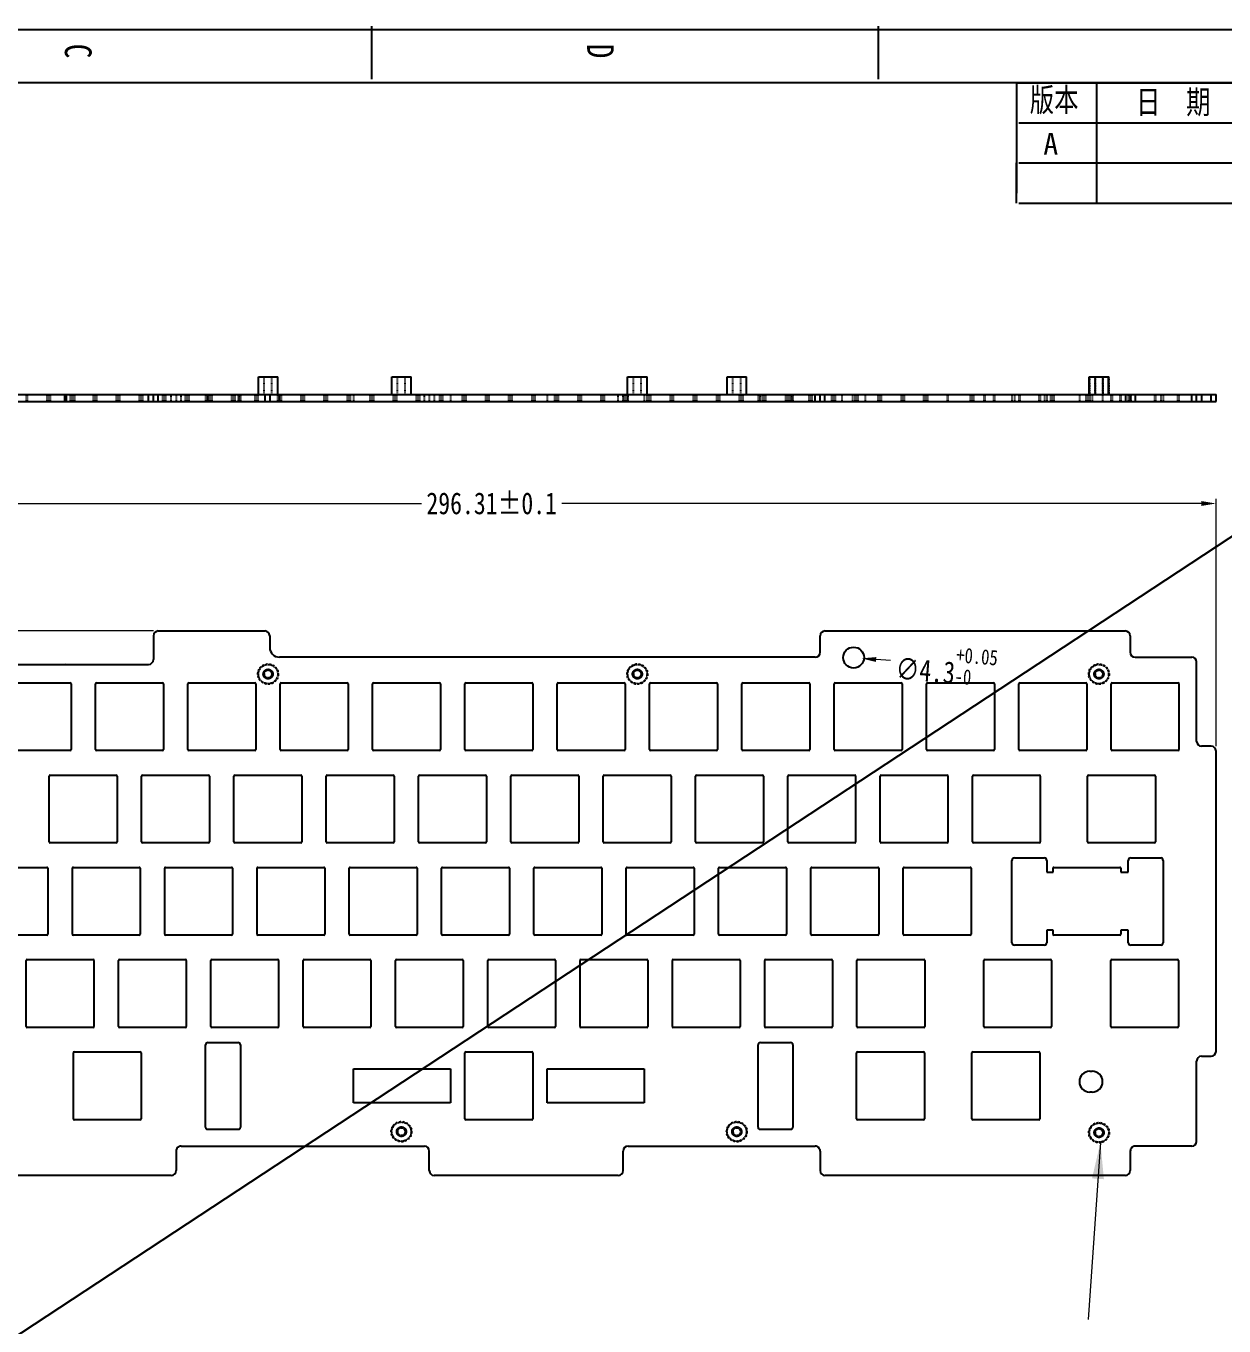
# Model space of a CAD drawing. Header units: inches. Extents: x 197 to 1691, y -77 to 347.
# Drawn here: x 431.9 to 679.1, y 78.4 to 346.8 of the extents above; entities that cross this region are included whole.
import ezdxf

# ---------------------------------------------------------------- set-up
doc = ezdxf.new("R2010")
doc.units = ezdxf.units.IN
doc.header["$LTSCALE"] = 1.21
doc.header["$MEASUREMENT"] = 0
doc.header["$PDMODE"] = 3
doc.header["$PDSIZE"] = 0.3125
doc.linetypes.add('HIDDEN', pattern=[0.2, 0.1, -0.1])
doc.layers.get('0').update_dxf_attribs({"linetype": 'CONTINUOUS'})
doc.layers.get('Defpoints').update_dxf_attribs({"linetype": 'CONTINUOUS'})
doc.layers.add('DEFAULT_2', color=8, linetype='HIDDEN')
doc.styles.get("Standard").update_dxf_attribs({"font": 'txt', "width": 0.8})
doc.dimstyles.new('YanXiu', dxfattribs={"dimscale": 1.5, "dimtxt": 3, "dimasz": 2, "dimexe": 0.66, "dimexo": 0.66, "dimgap": 0.66, "dimtad": 0, "dimdsep": 46, "dimtxsty": 'Standard', "dimcen": 0, "dimclrd": 3, "dimclre": 6, "dimclrt": 3, "dimazin": 2, "dimtm": 1e-09, "dimtfac": 1, "dimtofl": 0, "dimtmove": 0, "dimatfit": 3, "dimfxl": 0, "dimlwd": 5, "dimlwe": 5, "dimarcsym": 0})

# ---------------------------------------------------------------- blocks, each defined once
blk = doc.blocks.new('*D26')
at = {"color": 6, "lineweight": 5}
for p, q in [((381.12, 198.11), (381.12, 249.23)), ((677.43, 198.11), (677.43, 249.23))]:
    blk.add_line(p, q, dxfattribs=at)
at = {"color": 3, "lineweight": 5}
for p, q in [((384.12, 248.24), (513.47, 248.24)), ((674.43, 248.24), (542.45, 248.24))]:
    blk.add_line(p, q, dxfattribs=at)
at = {"color": 3}
for points in [[(384.12, 248.74), (384.12, 247.74), (381.12, 248.24)], [(674.43, 248.74), (674.43, 247.74), (677.43, 248.24)]]:
    blk.add_solid(points, dxfattribs=at)
at = {"layer": 'Defpoints', "color": 0}
for p in [(677.43, 248.24), (381.12, 197.12), (677.43, 197.12)]:
    blk.add_point(p, dxfattribs=at)
at = {"color": 3, "insert": (527.96, 248.24), "char_height": 4.5, "attachment_point": 5}
blk.add_mtext('296.31%%P0.1', dxfattribs=at)
blk = doc.blocks.new('*D27')
at = {"color": 6, "lineweight": 5}
for p, q in [((458.17, 221.92), (362.84, 221.92)), ((398.87, 109.52), (362.84, 109.52))]:
    blk.add_line(p, q, dxfattribs=at)
at = {"color": 3, "lineweight": 5}
for p, q in [((363.83, 218.92), (363.83, 177.81)), ((363.83, 112.52), (363.83, 153.63))]:
    blk.add_line(p, q, dxfattribs=at)
at = {"color": 3}
for points in [[(363.33, 218.92), (364.33, 218.92), (363.83, 221.92)], [(363.33, 112.52), (364.33, 112.52), (363.83, 109.52)]]:
    blk.add_solid(points, dxfattribs=at)
at = {"layer": 'Defpoints', "color": 0}
for p in [(459.16, 221.92), (363.83, 109.52), (399.86, 109.52)]:
    blk.add_point(p, dxfattribs=at)
at = {"color": 3, "insert": (363.83, 165.72), "char_height": 4.5, "attachment_point": 5, "rotation": 90}
blk.add_mtext('112.4%%P0.1', dxfattribs=at)
blk = doc.blocks.new('*D43')
at = {"color": 3, "lineweight": 5}
blk.add_line((610.27, 215.8), (607.28, 216.03), dxfattribs=at)
at = {"color": 3}
blk.add_solid([(607.32, 216.53), (607.24, 215.53), (604.29, 216.26)], dxfattribs=at)
at = {"layer": 'Defpoints', "color": 0}
for p in [(600, 216.59), (604.29, 216.26)]:
    blk.add_point(p, dxfattribs=at)
at = {"color": 3, "insert": (621.85, 214.92), "char_height": 4.5, "attachment_point": 5, "rotation": 355.645}
blk.add_mtext('∅4.3{\\H0.7x;\\S+0.05^ -0;}', dxfattribs=at)

msp = doc.modelspace()

# ---------------------------------------------------------------- linework, layer by layer
at = {"color": 7, "linetype": 'Continuous'}
for p, q in [((503.175, 346.815), (503.175, 335.809)), ((607.715, 346.815), (607.715, 335.809)), ((197.008, 346.125), (839.755, 346.125)), ((208.014, 335.119), (839.755, 335.119)), ((636.234, 335.092), (839.257, 335.092)), ((636.234, 335.092), (636.234, 312.324)), ((652.793, 335.092), (652.793, 310.244)), ((636.732, 326.855), (839.755, 326.855)), ((479.82, 270.773), (479.82, 274.373)), ((479.82, 274.373), (483.82, 274.373)), ((483.82, 270.773), (483.82, 274.373)), ((507.34, 270.773), (507.34, 274.373)), ((507.34, 274.373), (511.34, 274.373)), ((511.34, 270.773), (511.34, 274.373)), ((556.02, 274.373), (560.02, 274.373)), ((556.02, 270.773), (556.02, 274.373)), ((560.02, 270.773), (560.02, 274.373)), ((576.54, 274.373), (580.54, 274.373)), ((576.54, 270.773), (576.54, 274.373)), ((580.54, 270.773), (580.54, 274.373)), ((651.27, 274.373), (655.27, 274.373)), ((651.27, 270.773), (651.27, 274.373)), ((655.27, 270.773), (655.27, 274.373)), ((381.124, 270.773), (677.43, 270.773)), ((381.124, 269.273), (677.43, 269.273)), ((439.855, 269.273), (439.855, 270.773)), ((440.155, 270.773), (440.155, 269.273)), ((457.155, 269.273), (457.155, 270.773)), ((458.155, 269.273), (458.155, 270.773)), ((459.155, 269.273), (459.155, 270.773)), ((481.155, 270.773), (481.155, 269.273)), ((482.155, 270.773), (482.155, 269.273)), ((484.155, 269.273), (484.155, 270.773)), ((594.73, 269.273), (594.73, 270.773)), ((595.73, 269.273), (595.73, 270.773)), ((596.73, 269.273), (596.73, 270.773)), ((658.73, 270.773), (658.73, 269.273)), ((659.73, 270.773), (659.73, 269.273)), ((660.73, 270.773), (660.73, 269.273)), ((672.43, 269.273), (672.43, 270.773)), ((673.43, 269.273), (673.43, 270.773)), ((674.43, 270.773), (674.43, 269.273)), ((676.43, 269.273), (676.43, 270.773)), ((677.43, 269.273), (677.43, 270.773)), ((458.155, 220.92), (458.155, 216.02)), ((459.155, 221.92), (481.155, 221.92)), ((482.155, 220.92), (482.155, 218.52)), ((595.73, 217.52), (595.73, 220.92)), ((596.73, 221.92), (658.73, 221.92)), ((659.73, 220.92), (659.73, 217.52)), ((386.824, 215.02), (439.855, 215.02)), ((440.154, 215.031), (457.155, 215.02)), ((594.73, 216.52), (484.155, 216.52)), ((660.73, 216.52), (672.43, 216.52)), ((673.43, 199.12), (673.43, 215.52)), ((427.39, 211.22), (440.99, 211.22)), ((441.19, 211.02), (441.19, 197.42)), ((446.24, 197.42), (446.24, 211.02)), ((446.44, 211.22), (460.04, 211.22)), ((460.24, 211.02), (460.24, 197.42)), ((465.29, 197.42), (465.29, 211.02)), ((465.49, 211.22), (479.09, 211.22)), ((479.29, 211.02), (479.29, 197.42)), ((484.34, 197.42), (484.34, 211.02)), ((484.54, 211.22), (498.14, 211.22)), ((498.34, 211.02), (498.34, 197.42)), ((503.39, 197.42), (503.39, 211.02)), ((503.59, 211.22), (517.19, 211.22)), ((517.39, 211.02), (517.39, 197.42)), ((522.44, 197.42), (522.44, 211.02)), ((522.64, 211.22), (536.24, 211.22)), ((536.44, 211.02), (536.44, 197.42)), ((541.49, 197.42), (541.49, 211.02)), ((541.69, 211.22), (555.29, 211.22)), ((555.49, 211.02), (555.49, 197.42)), ((560.54, 197.42), (560.54, 211.02)), ((560.74, 211.22), (574.34, 211.22)), ((574.54, 211.02), (574.54, 197.42)), ((579.59, 197.42), (579.59, 211.02)), ((579.79, 211.22), (593.39, 211.22)), ((593.59, 211.02), (593.59, 197.42)), ((598.64, 197.42), (598.64, 211.02)), ((598.84, 211.22), (612.44, 211.22)), ((612.64, 211.02), (612.64, 197.42)), ((617.69, 197.42), (617.69, 211.02)), ((617.89, 211.22), (631.49, 211.22)), ((631.69, 211.02), (631.69, 197.42)), ((636.74, 197.42), (636.74, 211.02)), ((636.94, 211.22), (650.54, 211.22)), ((650.74, 211.02), (650.74, 197.42)), ((655.79, 197.42), (655.79, 211.02)), ((655.99, 211.22), (669.59, 211.22)), ((669.79, 211.02), (669.79, 197.42)), ((440.99, 197.22), (427.39, 197.22)), ((460.04, 197.22), (446.44, 197.22)), ((479.09, 197.22), (465.49, 197.22)), ((498.14, 197.22), (484.54, 197.22)), ((517.19, 197.22), (503.59, 197.22)), ((536.24, 197.22), (522.64, 197.22)), ((555.29, 197.22), (541.69, 197.22)), ((574.34, 197.22), (560.74, 197.22)), ((593.39, 197.22), (579.79, 197.22)), ((612.44, 197.22), (598.84, 197.22)), ((631.49, 197.22), (617.89, 197.22)), ((650.54, 197.22), (636.94, 197.22)), ((669.59, 197.22), (655.99, 197.22)), ((676.43, 198.12), (674.43, 198.12)), ((677.43, 135.12), (677.43, 197.12)), ((436.67, 178.37), (436.67, 191.97)), ((436.87, 192.17), (450.47, 192.17)), ((450.67, 191.97), (450.67, 178.37)), ((455.72, 178.37), (455.72, 191.97)), ((455.92, 192.17), (469.52, 192.17)), ((469.72, 191.97), (469.72, 178.37)), ((474.77, 178.37), (474.77, 191.97)), ((474.97, 192.17), (488.57, 192.17)), ((488.77, 191.97), (488.77, 178.37)), ((493.82, 178.37), (493.82, 191.97)), ((494.02, 192.17), (507.62, 192.17)), ((507.82, 191.97), (507.82, 178.37)), ((512.87, 178.37), (512.87, 191.97)), ((513.07, 192.17), (526.67, 192.17)), ((526.87, 191.97), (526.87, 178.37)), ((531.92, 178.37), (531.92, 191.97)), ((532.12, 192.17), (545.72, 192.17)), ((545.92, 191.97), (545.92, 178.37)), ((550.97, 178.37), (550.97, 191.97)), ((551.17, 192.17), (564.77, 192.17)), ((564.97, 191.97), (564.97, 178.37)), ((570.02, 178.37), (570.02, 191.97)), ((570.22, 192.17), (583.82, 192.17)), ((584.02, 191.97), (584.02, 178.37)), ((589.07, 178.37), (589.07, 191.97)), ((589.27, 192.17), (602.87, 192.17)), ((603.07, 191.97), (603.07, 178.37)), ((608.12, 178.37), (608.12, 191.97)), ((608.32, 192.17), (621.92, 192.17)), ((622.12, 191.97), (622.12, 178.37)), ((627.17, 178.37), (627.17, 191.97)), ((627.37, 192.17), (640.97, 192.17)), ((641.17, 191.97), (641.17, 178.37)), ((650.94, 178.37), (650.94, 191.97)), ((651.14, 192.17), (664.74, 192.17)), ((664.94, 191.97), (664.94, 178.37)), ((450.47, 178.17), (436.87, 178.17)), ((469.52, 178.17), (455.92, 178.17)), ((488.57, 178.17), (474.97, 178.17)), ((507.62, 178.17), (494.02, 178.17)), ((526.67, 178.17), (513.07, 178.17)), ((545.72, 178.17), (532.12, 178.17)), ((564.77, 178.17), (551.17, 178.17)), ((583.82, 178.17), (570.22, 178.17)), ((602.87, 178.17), (589.27, 178.17)), ((621.92, 178.17), (608.32, 178.17)), ((640.97, 178.17), (627.37, 178.17)), ((664.74, 178.17), (651.14, 178.17)), ((635.323, 157.562), (635.323, 174.562)), ((635.823, 175.062), (642.023, 175.062)), ((642.523, 174.562), (642.523, 172.12)), ((659.323, 172.12), (659.323, 174.562)), ((659.823, 175.062), (666.023, 175.062)), ((666.523, 174.562), (666.523, 157.562)), ((422.585, 173.12), (436.185, 173.12)), ((436.385, 172.92), (436.385, 159.32)), ((441.435, 159.32), (441.435, 172.92)), ((441.635, 173.12), (455.235, 173.12)), ((455.435, 172.92), (455.435, 159.32)), ((460.485, 159.32), (460.485, 172.92)), ((460.685, 173.12), (474.285, 173.12)), ((474.485, 172.92), (474.485, 159.32)), ((479.535, 159.32), (479.535, 172.92)), ((479.735, 173.12), (493.335, 173.12)), ((493.535, 172.92), (493.535, 159.32)), ((498.585, 159.32), (498.585, 172.92)), ((498.785, 173.12), (512.385, 173.12)), ((512.585, 172.92), (512.585, 159.32)), ((517.635, 159.32), (517.635, 172.92)), ((517.835, 173.12), (531.435, 173.12)), ((531.635, 172.92), (531.635, 159.32)), ((536.685, 159.32), (536.685, 172.92)), ((536.885, 173.12), (550.485, 173.12)), ((550.685, 172.92), (550.685, 159.32)), ((555.735, 159.32), (555.735, 172.92)), ((555.935, 173.12), (569.535, 173.12)), ((569.735, 172.92), (569.735, 159.32)), ((574.785, 159.32), (574.785, 172.92)), ((574.985, 173.12), (588.585, 173.12)), ((588.785, 172.92), (588.785, 159.32)), ((593.835, 159.32), (593.835, 172.92)), ((594.035, 173.12), (607.635, 173.12)), ((607.835, 172.92), (607.835, 159.32)), ((612.885, 159.32), (612.885, 172.92)), ((613.085, 173.12), (626.685, 173.12)), ((626.885, 172.92), (626.885, 159.32)), ((642.523, 172.12), (643.795, 172.12)), ((643.795, 172.12), (643.795, 172.92)), ((643.995, 173.12), (657.595, 173.12)), ((657.795, 172.92), (657.795, 172.12)), ((657.795, 172.12), (659.323, 172.12)), ((436.185, 159.12), (422.585, 159.12)), ((455.235, 159.12), (441.635, 159.12)), ((474.285, 159.12), (460.685, 159.12)), ((493.335, 159.12), (479.735, 159.12)), ((512.385, 159.12), (498.785, 159.12)), ((531.435, 159.12), (517.835, 159.12)), ((550.485, 159.12), (536.885, 159.12)), ((569.535, 159.12), (555.935, 159.12)), ((588.585, 159.12), (574.985, 159.12)), ((607.635, 159.12), (594.035, 159.12)), ((626.685, 159.12), (613.085, 159.12)), ((643.795, 160.12), (642.523, 160.12)), ((642.523, 160.12), (642.523, 157.562)), ((643.795, 159.32), (643.795, 160.12)), ((657.595, 159.12), (643.995, 159.12)), ((659.323, 160.12), (657.795, 160.12)), ((657.795, 160.12), (657.795, 159.32)), ((659.323, 157.562), (659.323, 160.12)), ((642.023, 157.062), (635.823, 157.062)), ((666.023, 157.062), (659.823, 157.062)), ((431.895, 140.27), (431.895, 153.87)), ((432.095, 154.07), (445.695, 154.07)), ((445.895, 153.87), (445.895, 140.27)), ((450.945, 140.27), (450.945, 153.87)), ((451.145, 154.07), (464.745, 154.07)), ((464.945, 153.87), (464.945, 140.27)), ((469.995, 140.27), (469.995, 153.87)), ((470.195, 154.07), (483.795, 154.07)), ((483.995, 153.87), (483.995, 140.27)), ((489.045, 140.27), (489.045, 153.87)), ((489.245, 154.07), (502.845, 154.07)), ((503.045, 153.87), (503.045, 140.27)), ((508.095, 140.27), (508.095, 153.87)), ((508.295, 154.07), (521.895, 154.07)), ((522.095, 153.87), (522.095, 140.27)), ((527.145, 140.27), (527.145, 153.87)), ((527.345, 154.07), (540.945, 154.07)), ((541.145, 153.87), (541.145, 140.27)), ((546.195, 140.27), (546.195, 153.87)), ((546.395, 154.07), (559.995, 154.07)), ((560.195, 153.87), (560.195, 140.27)), ((565.245, 140.27), (565.245, 153.87)), ((565.445, 154.07), (579.045, 154.07)), ((579.245, 153.87), (579.245, 140.27)), ((584.295, 140.27), (584.295, 153.87)), ((584.495, 154.07), (598.095, 154.07)), ((598.295, 153.87), (598.295, 140.27)), ((603.345, 140.27), (603.345, 153.87)), ((603.545, 154.07), (617.145, 154.07)), ((617.345, 153.87), (617.345, 140.27)), ((629.495, 140.27), (629.495, 153.87)), ((629.695, 154.07), (643.295, 154.07)), ((643.495, 153.87), (643.495, 140.27)), ((655.705, 140.27), (655.705, 153.87)), ((655.905, 154.07), (669.505, 154.07)), ((669.705, 153.87), (669.705, 140.27)), ((445.695, 140.07), (432.095, 140.07)), ((464.745, 140.07), (451.145, 140.07)), ((483.795, 140.07), (470.195, 140.07)), ((502.845, 140.07), (489.245, 140.07)), ((521.895, 140.07), (508.295, 140.07)), ((540.945, 140.07), (527.345, 140.07)), ((559.995, 140.07), (546.395, 140.07)), ((579.045, 140.07), (565.445, 140.07)), ((598.095, 140.07), (584.495, 140.07)), ((617.145, 140.07), (603.545, 140.07)), ((643.295, 140.07), (629.695, 140.07)), ((669.505, 140.07), (655.905, 140.07)), ((469.418, 136.962), (475.618, 136.962)), ((583.418, 136.962), (589.618, 136.962)), ((441.642, 121.22), (441.642, 134.82)), ((441.842, 135.02), (455.442, 135.02)), ((455.642, 134.82), (455.642, 121.22)), ((468.918, 119.462), (468.918, 136.462)), ((476.118, 136.462), (476.118, 119.462)), ((522.44, 121.22), (522.44, 134.82)), ((522.64, 135.02), (536.24, 135.02)), ((536.44, 134.82), (536.44, 121.22)), ((582.918, 119.462), (582.918, 136.462)), ((590.118, 136.462), (590.118, 119.462)), ((603.242, 121.22), (603.242, 134.82)), ((603.442, 135.02), (617.042, 135.02)), ((617.242, 134.82), (617.242, 121.22)), ((627.042, 121.22), (627.042, 134.82)), ((627.242, 135.02), (640.842, 135.02)), ((641.042, 134.82), (641.042, 121.22)), ((499.44, 131.52), (519.44, 131.52)), ((499.44, 124.52), (499.44, 131.52)), ((519.44, 131.52), (519.44, 124.52)), ((539.44, 131.52), (559.44, 131.52)), ((539.44, 124.52), (539.44, 131.52)), ((559.44, 131.52), (559.44, 124.52)), ((673.43, 116.551), (673.43, 133.12)), ((674.43, 134.12), (676.43, 134.12)), ((651.377, 131.023), (651.877, 131.023)), ((651.877, 126.723), (651.377, 126.723)), ((519.44, 124.52), (499.44, 124.52)), ((559.44, 124.52), (539.44, 124.52)), ((455.442, 121.02), (441.842, 121.02)), ((536.24, 121.02), (522.64, 121.02)), ((617.042, 121.02), (603.442, 121.02)), ((640.842, 121.02), (627.242, 121.02)), ((469.142, 119.044), (475.893, 119.044)), ((583.142, 119.044), (589.893, 119.044)), ((463.856, 115.551), (514.093, 115.551)), ((556.093, 115.551), (594.73, 115.551)), ((672.43, 115.551), (660.731, 115.551)), ((462.855, 114.55), (462.855, 110.52)), ((515.093, 110.52), (515.093, 114.551)), ((555.093, 110.52), (555.093, 114.551)), ((595.73, 114.55), (595.73, 110.52)), ((659.73, 114.55), (659.73, 110.52)), ((461.855, 109.52), (399.855, 109.52)), ((554.093, 109.52), (516.093, 109.52)), ((658.73, 109.52), (596.73, 109.52))]:
    msp.add_line(p, q, dxfattribs=at)
for p, q in [((839.755, 346.125), (197.008, -76.943)), ((636.234, 310.244), (636.234, 318.536)), ((636.732, 318.564), (839.755, 318.564)), ((636.732, 310.272), (839.755, 310.272))]:
    msp.add_line(p, q)
msp.add_circle((602.647, 216.423), 2.15)
for centre, radius, start, end in [((459.155, 220.92), 1, 90, 180), ((481.155, 220.92), 1, 0, 90), ((596.73, 220.92), 1, 90, 180), ((658.73, 220.92), 1, 0, 90), ((484.155, 218.52), 2, 180, 270), ((594.73, 217.52), 1, 270, 0), ((660.73, 217.52), 1, 180, 270), ((439.855, 217.02), 2, 270, 278.55467), ((457.155, 216.02), 1, 270, 0), ((672.43, 215.52), 1, 0, 90), ((440.99, 211.02), 0.2, 0, 90), ((446.44, 211.02), 0.2, 90, 180), ((460.04, 211.02), 0.2, 0, 90), ((465.49, 211.02), 0.2, 90, 180), ((479.09, 211.02), 0.2, 0, 90), ((484.54, 211.02), 0.2, 90, 180), ((498.14, 211.02), 0.2, 0, 90), ((503.59, 211.02), 0.2, 90, 180), ((517.19, 211.02), 0.2, 0, 90), ((522.64, 211.02), 0.2, 90, 180), ((536.24, 211.02), 0.2, 0, 90), ((541.69, 211.02), 0.2, 90, 180), ((555.29, 211.02), 0.2, 0, 90), ((560.74, 211.02), 0.2, 90, 180), ((574.34, 211.02), 0.2, 0, 90), ((579.79, 211.02), 0.2, 90, 180), ((593.39, 211.02), 0.2, 0, 90), ((598.84, 211.02), 0.2, 90, 180), ((612.44, 211.02), 0.2, 0, 90), ((617.89, 211.02), 0.2, 90, 180), ((631.49, 211.02), 0.2, 0, 90), ((636.94, 211.02), 0.2, 90, 180), ((650.54, 211.02), 0.2, 0, 90), ((655.99, 211.02), 0.2, 90, 180), ((669.59, 211.02), 0.2, 0, 90), ((674.43, 199.12), 1, 180, 270), ((440.99, 197.42), 0.2, 270, 0), ((446.44, 197.42), 0.2, 180, 270), ((460.04, 197.42), 0.2, 270, 0), ((465.49, 197.42), 0.2, 180, 270), ((479.09, 197.42), 0.2, 270, 0), ((484.54, 197.42), 0.2, 180, 270), ((498.14, 197.42), 0.2, 270, 0), ((503.59, 197.42), 0.2, 180, 270), ((517.19, 197.42), 0.2, 270, 0), ((522.64, 197.42), 0.2, 180, 270), ((536.24, 197.42), 0.2, 270, 0), ((541.69, 197.42), 0.2, 180, 270), ((555.29, 197.42), 0.2, 270, 0), ((560.74, 197.42), 0.2, 180, 270), ((574.34, 197.42), 0.2, 270, 0), ((579.79, 197.42), 0.2, 180, 270), ((593.39, 197.42), 0.2, 270, 0), ((598.84, 197.42), 0.2, 180, 270), ((612.44, 197.42), 0.2, 270, 0), ((617.89, 197.42), 0.2, 180, 270), ((631.49, 197.42), 0.2, 270, 0), ((636.94, 197.42), 0.2, 180, 270), ((650.54, 197.42), 0.2, 270, 0), ((655.99, 197.42), 0.2, 180, 270), ((669.59, 197.42), 0.2, 270, 0), ((676.43, 197.12), 1, 0, 90), ((436.87, 191.97), 0.2, 90, 180), ((450.47, 191.97), 0.2, 0, 90), ((455.92, 191.97), 0.2, 90, 180), ((469.52, 191.97), 0.2, 0, 90), ((474.97, 191.97), 0.2, 90, 180), ((488.57, 191.97), 0.2, 0, 90), ((494.02, 191.97), 0.2, 90, 180), ((507.62, 191.97), 0.2, 0, 90), ((513.07, 191.97), 0.2, 90, 180), ((526.67, 191.97), 0.2, 0, 90), ((532.12, 191.97), 0.2, 90, 180), ((545.72, 191.97), 0.2, 0, 90), ((551.17, 191.97), 0.2, 90, 180), ((564.77, 191.97), 0.2, 0, 90), ((570.22, 191.97), 0.2, 90, 180), ((583.82, 191.97), 0.2, 0, 90), ((589.27, 191.97), 0.2, 90, 180), ((602.87, 191.97), 0.2, 0, 90), ((608.32, 191.97), 0.2, 90, 180), ((621.92, 191.97), 0.2, 0, 90), ((627.37, 191.97), 0.2, 90, 180), ((640.97, 191.97), 0.2, 0, 90), ((651.14, 191.97), 0.2, 90, 180), ((664.74, 191.97), 0.2, 0, 90), ((436.87, 178.37), 0.2, 180, 270), ((450.47, 178.37), 0.2, 270, 0), ((455.92, 178.37), 0.2, 180, 270), ((469.52, 178.37), 0.2, 270, 0), ((474.97, 178.37), 0.2, 180, 270), ((488.57, 178.37), 0.2, 270, 0), ((494.02, 178.37), 0.2, 180, 270), ((507.62, 178.37), 0.2, 270, 0), ((513.07, 178.37), 0.2, 180, 270), ((526.67, 178.37), 0.2, 270, 0), ((532.12, 178.37), 0.2, 180, 270), ((545.72, 178.37), 0.2, 270, 0), ((551.17, 178.37), 0.2, 180, 270), ((564.77, 178.37), 0.2, 270, 0), ((570.22, 178.37), 0.2, 180, 270), ((583.82, 178.37), 0.2, 270, 0), ((589.27, 178.37), 0.2, 180, 270), ((602.87, 178.37), 0.2, 270, 0), ((608.32, 178.37), 0.2, 180, 270), ((621.92, 178.37), 0.2, 270, 0), ((627.37, 178.37), 0.2, 180, 270), ((640.97, 178.37), 0.2, 270, 0), ((651.14, 178.37), 0.2, 180, 270), ((664.74, 178.37), 0.2, 270, 0), ((635.823, 174.562), 0.5, 90, 180), ((642.023, 174.562), 0.5, 0, 90), ((659.823, 174.562), 0.5, 90, 180), ((666.023, 174.562), 0.5, 0, 90), ((436.185, 172.92), 0.2, 0, 90), ((441.635, 172.92), 0.2, 90, 180), ((455.235, 172.92), 0.2, 0, 90), ((460.685, 172.92), 0.2, 90, 180), ((474.285, 172.92), 0.2, 0, 90), ((479.735, 172.92), 0.2, 90, 180), ((493.335, 172.92), 0.2, 0, 90), ((498.785, 172.92), 0.2, 90, 180), ((512.385, 172.92), 0.2, 0, 90), ((517.835, 172.92), 0.2, 90, 180), ((531.435, 172.92), 0.2, 0, 90), ((536.885, 172.92), 0.2, 90, 180), ((550.485, 172.92), 0.2, 0, 90), ((555.935, 172.92), 0.2, 90, 180), ((569.535, 172.92), 0.2, 0, 90), ((574.985, 172.92), 0.2, 90, 180), ((588.585, 172.92), 0.2, 0, 90), ((594.035, 172.92), 0.2, 90, 180), ((607.635, 172.92), 0.2, 0, 90), ((613.085, 172.92), 0.2, 90, 180), ((626.685, 172.92), 0.2, 0, 90), ((643.995, 172.92), 0.2, 90, 180), ((657.595, 172.92), 0.2, 0, 90), ((436.185, 159.32), 0.2, 270, 0), ((441.635, 159.32), 0.2, 180, 270), ((455.235, 159.32), 0.2, 270, 0), ((460.685, 159.32), 0.2, 180, 270), ((474.285, 159.32), 0.2, 270, 0), ((479.735, 159.32), 0.2, 180, 270), ((493.335, 159.32), 0.2, 270, 0), ((498.785, 159.32), 0.2, 180, 270), ((512.385, 159.32), 0.2, 270, 0), ((517.835, 159.32), 0.2, 180, 270), ((531.435, 159.32), 0.2, 270, 0), ((536.885, 159.32), 0.2, 180, 270), ((550.485, 159.32), 0.2, 270, 0), ((555.935, 159.32), 0.2, 180, 270), ((569.535, 159.32), 0.2, 270, 0), ((574.985, 159.32), 0.2, 180, 270), ((588.585, 159.32), 0.2, 270, 0), ((594.035, 159.32), 0.2, 180, 270), ((607.635, 159.32), 0.2, 270, 0), ((613.085, 159.32), 0.2, 180, 270), ((626.685, 159.32), 0.2, 270, 0), ((643.995, 159.32), 0.2, 180, 270), ((657.595, 159.32), 0.2, 270, 0), ((635.823, 157.562), 0.5, 180, 270), ((642.023, 157.562), 0.5, 270, 0), ((659.823, 157.562), 0.5, 180, 270), ((666.023, 157.562), 0.5, 270, 0), ((432.095, 153.87), 0.2, 90, 180), ((445.695, 153.87), 0.2, 0, 90), ((451.145, 153.87), 0.2, 90, 180), ((464.745, 153.87), 0.2, 0, 90), ((470.195, 153.87), 0.2, 90, 180), ((483.795, 153.87), 0.2, 0, 90), ((489.245, 153.87), 0.2, 90, 180), ((502.845, 153.87), 0.2, 0, 90), ((508.295, 153.87), 0.2, 90, 180), ((521.895, 153.87), 0.2, 0, 90), ((527.345, 153.87), 0.2, 90, 180), ((540.945, 153.87), 0.2, 0, 90), ((546.395, 153.87), 0.2, 90, 180), ((559.995, 153.87), 0.2, 0, 90), ((565.445, 153.87), 0.2, 90, 180), ((579.045, 153.87), 0.2, 0, 90), ((584.495, 153.87), 0.2, 90, 180), ((598.095, 153.87), 0.2, 0, 90), ((603.545, 153.87), 0.2, 90, 180), ((617.145, 153.87), 0.2, 0, 90), ((629.695, 153.87), 0.2, 90, 180), ((643.295, 153.87), 0.2, 0, 90), ((655.905, 153.87), 0.2, 90, 180), ((669.505, 153.87), 0.2, 0, 90), ((432.095, 140.27), 0.2, 180, 270), ((445.695, 140.27), 0.2, 270, 0), ((451.145, 140.27), 0.2, 180, 270), ((464.745, 140.27), 0.2, 270, 0), ((470.195, 140.27), 0.2, 180, 270), ((483.795, 140.27), 0.2, 270, 0), ((489.245, 140.27), 0.2, 180, 270), ((502.845, 140.27), 0.2, 270, 0), ((508.295, 140.27), 0.2, 180, 270), ((521.895, 140.27), 0.2, 270, 0), ((527.345, 140.27), 0.2, 180, 270), ((540.945, 140.27), 0.2, 270, 0), ((546.395, 140.27), 0.2, 180, 270), ((559.995, 140.27), 0.2, 270, 0), ((565.445, 140.27), 0.2, 180, 270), ((579.045, 140.27), 0.2, 270, 0), ((584.495, 140.27), 0.2, 180, 270), ((598.095, 140.27), 0.2, 270, 0), ((603.545, 140.27), 0.2, 180, 270), ((617.145, 140.27), 0.2, 270, 0), ((629.695, 140.27), 0.2, 180, 270), ((643.295, 140.27), 0.2, 270, 0), ((655.905, 140.27), 0.2, 180, 270), ((669.505, 140.27), 0.2, 270, 0), ((469.418, 136.462), 0.5, 90, 180), ((475.618, 136.462), 0.5, 0, 90), ((583.418, 136.462), 0.5, 90, 180), ((589.618, 136.462), 0.5, 0, 90), ((441.842, 134.82), 0.2, 90, 180), ((455.442, 134.82), 0.2, 0, 90), ((522.64, 134.82), 0.2, 90, 180), ((536.24, 134.82), 0.2, 0, 90), ((603.442, 134.82), 0.2, 90, 180), ((617.042, 134.82), 0.2, 0, 90), ((627.242, 134.82), 0.2, 90, 180), ((640.842, 134.82), 0.2, 0, 90), ((676.43, 135.12), 1, 270, 0), ((674.43, 133.12), 1, 90, 180), ((651.377, 128.873), 2.15, 90, 270), ((651.877, 128.873), 2.15, 270, 90), ((441.842, 121.22), 0.2, 180, 270), ((455.442, 121.22), 0.2, 270, 0), ((522.64, 121.22), 0.2, 180, 270), ((536.24, 121.22), 0.2, 270, 0), ((603.442, 121.22), 0.2, 180, 270), ((617.042, 121.22), 0.2, 270, 0), ((627.242, 121.22), 0.2, 180, 270), ((640.842, 121.22), 0.2, 270, 0), ((469.418, 119.462), 0.5, 180, 236.55386), ((475.618, 119.462), 0.5, 303.44614, 0), ((583.418, 119.462), 0.5, 180, 236.55386), ((589.618, 119.462), 0.5, 303.44614, 0), ((463.855, 114.55), 1, 89.9053, 179.98173), ((514.093, 114.551), 1, 0, 90), ((556.093, 114.551), 1, 90, 180), ((594.73, 114.55), 1, 0, 90.09533), ((660.73, 114.55), 1, 89.95299, 179.98173), ((672.43, 116.551), 1, 270, 0), ((461.855, 110.52), 1, 270, 0), ((516.093, 110.52), 1, 180, 270), ((554.093, 110.52), 1, 270, 0), ((596.73, 110.52), 1, 180, 270), ((658.73, 110.52), 1, 270, 0)]:
    msp.add_arc(centre, radius, start, end, dxfattribs=at)
at = {"layer": 'DEFAULT_2', "color": 8, "linetype": 'HIDDEN'}
for p, q in [((481.02, 270.773), (481.02, 274.373)), ((482.62, 270.773), (482.62, 274.373)), ((508.54, 270.773), (508.54, 274.373)), ((510.14, 270.773), (510.14, 274.373)), ((557.22, 270.773), (557.22, 274.373)), ((558.82, 270.773), (558.82, 274.373)), ((577.74, 270.773), (577.74, 274.373)), ((579.34, 270.773), (579.34, 274.373)), ((651.292, 274.373), (651.292, 270.773)), ((652.47, 270.773), (652.47, 274.373)), ((652.492, 274.373), (652.492, 270.773)), ((654.07, 270.773), (654.07, 274.373)), ((654.092, 274.373), (654.092, 270.773)), ((655.27, 274.373), (655.293, 274.373)), ((655.292, 274.373), (655.292, 270.773)), ((431.895, 270.773), (431.895, 269.273)), ((432.095, 270.773), (432.095, 269.273)), ((436.185, 270.773), (436.185, 269.273)), ((436.385, 270.773), (436.385, 269.273)), ((436.67, 270.773), (436.67, 269.273)), ((436.87, 270.773), (436.87, 269.273)), ((440.99, 270.773), (440.99, 269.273)), ((441.19, 270.773), (441.19, 269.273)), ((441.435, 270.773), (441.435, 269.273)), ((441.635, 270.773), (441.635, 269.273)), ((441.842, 270.773), (441.842, 269.273)), ((445.695, 270.773), (445.695, 269.273)), ((445.895, 270.773), (445.895, 269.273)), ((446.24, 270.773), (446.24, 269.273)), ((446.44, 270.773), (446.44, 269.273)), ((450.47, 270.773), (450.47, 269.273)), ((450.67, 270.773), (450.67, 269.273)), ((450.945, 270.773), (450.945, 269.273)), ((451.145, 270.773), (451.145, 269.273)), ((455.235, 270.773), (455.235, 269.273)), ((455.435, 270.773), (455.435, 269.273)), ((455.642, 270.773), (455.642, 269.273)), ((455.72, 270.773), (455.72, 269.273)), ((455.92, 270.773), (455.92, 269.273)), ((460.04, 270.773), (460.04, 269.273)), ((460.24, 270.773), (460.24, 269.273)), ((460.485, 270.773), (460.485, 269.273)), ((460.685, 270.773), (460.685, 269.273)), ((461.855, 269.273), (461.855, 270.773)), ((462.855, 270.773), (462.855, 269.273)), ((463.856, 269.273), (463.856, 270.773)), ((464.745, 270.773), (464.745, 269.273)), ((464.945, 270.773), (464.945, 269.273)), ((465.29, 270.773), (465.29, 269.273)), ((465.49, 270.773), (465.49, 269.273)), ((468.918, 270.773), (468.918, 269.273)), ((469.142, 270.773), (469.142, 269.273)), ((469.418, 269.273), (469.418, 270.773)), ((469.52, 270.773), (469.52, 269.273)), ((469.72, 270.773), (469.72, 269.273)), ((469.995, 270.773), (469.995, 269.273)), ((470.195, 270.773), (470.195, 269.273)), ((474.285, 270.773), (474.285, 269.273)), ((474.485, 270.773), (474.485, 269.273)), ((474.77, 270.773), (474.77, 269.273)), ((474.97, 270.773), (474.97, 269.273)), ((475.618, 270.773), (475.618, 269.273)), ((475.893, 269.273), (475.893, 270.773)), ((476.118, 270.773), (476.118, 269.273)), ((479.09, 270.773), (479.09, 269.273)), ((479.29, 270.773), (479.29, 269.273)), ((479.535, 270.773), (479.535, 269.273)), ((479.735, 270.773), (479.735, 269.273)), ((483.795, 270.773), (483.795, 269.273)), ((483.995, 270.773), (483.995, 269.273)), ((484.34, 270.773), (484.34, 269.273)), ((484.54, 270.773), (484.54, 269.273)), ((488.57, 270.773), (488.57, 269.273)), ((488.77, 270.773), (488.77, 269.273)), ((489.045, 270.773), (489.045, 269.273)), ((489.245, 270.773), (489.245, 269.273)), ((493.335, 270.773), (493.335, 269.273)), ((493.535, 270.773), (493.535, 269.273)), ((493.82, 270.773), (493.82, 269.273)), ((494.02, 270.773), (494.02, 269.273)), ((498.14, 270.773), (498.14, 269.273)), ((498.34, 270.773), (498.34, 269.273)), ((498.585, 270.773), (498.585, 269.273)), ((498.785, 270.773), (498.785, 269.273)), ((499.44, 270.773), (499.44, 269.273)), ((502.845, 270.773), (502.845, 269.273)), ((503.045, 270.773), (503.045, 269.273)), ((503.39, 270.773), (503.39, 269.273)), ((503.59, 270.773), (503.59, 269.273)), ((507.62, 270.773), (507.62, 269.273)), ((507.82, 270.773), (507.82, 269.273)), ((508.095, 270.773), (508.095, 269.273)), ((508.295, 270.773), (508.295, 269.273)), ((512.385, 270.773), (512.385, 269.273)), ((512.585, 270.773), (512.585, 269.273)), ((512.87, 270.773), (512.87, 269.273)), ((513.07, 270.773), (513.07, 269.273)), ((514.093, 269.273), (514.093, 270.773)), ((515.093, 270.773), (515.093, 269.273)), ((516.093, 270.773), (516.093, 269.273)), ((517.19, 270.773), (517.19, 269.273)), ((517.39, 270.773), (517.39, 269.273)), ((517.635, 270.773), (517.635, 269.273)), ((517.835, 270.773), (517.835, 269.273)), ((519.44, 270.773), (519.44, 269.273)), ((521.895, 270.773), (521.895, 269.273)), ((522.095, 270.773), (522.095, 269.273)), ((522.44, 270.773), (522.44, 269.273)), ((522.64, 270.773), (522.64, 269.273)), ((526.67, 270.773), (526.67, 269.273)), ((526.87, 270.773), (526.87, 269.273)), ((527.145, 270.773), (527.145, 269.273)), ((527.345, 270.773), (527.345, 269.273)), ((531.435, 270.773), (531.435, 269.273)), ((531.635, 270.773), (531.635, 269.273)), ((531.92, 270.773), (531.92, 269.273)), ((532.12, 270.773), (532.12, 269.273)), ((536.24, 270.773), (536.24, 269.273)), ((536.44, 270.773), (536.44, 269.273)), ((536.685, 270.773), (536.685, 269.273)), ((536.885, 270.773), (536.885, 269.273)), ((539.44, 270.773), (539.44, 269.273)), ((540.945, 270.773), (540.945, 269.273)), ((541.145, 270.773), (541.145, 269.273)), ((541.49, 270.773), (541.49, 269.273)), ((541.69, 270.773), (541.69, 269.273)), ((545.72, 270.773), (545.72, 269.273)), ((545.92, 270.773), (545.92, 269.273)), ((546.195, 270.773), (546.195, 269.273)), ((546.395, 270.773), (546.395, 269.273)), ((550.485, 270.773), (550.485, 269.273)), ((550.685, 270.773), (550.685, 269.273)), ((550.97, 270.773), (550.97, 269.273)), ((551.17, 270.773), (551.17, 269.273)), ((554.093, 269.273), (554.093, 270.773)), ((555.093, 269.273), (555.093, 270.773)), ((555.29, 270.773), (555.29, 269.273)), ((555.49, 270.773), (555.49, 269.273)), ((555.735, 270.773), (555.735, 269.273)), ((555.935, 270.773), (555.935, 269.273)), ((556.093, 269.273), (556.093, 270.773)), ((559.44, 270.773), (559.44, 269.273)), ((559.995, 270.773), (559.995, 269.273)), ((560.195, 270.773), (560.195, 269.273)), ((560.54, 270.773), (560.54, 269.273)), ((560.74, 270.773), (560.74, 269.273)), ((564.77, 270.773), (564.77, 269.273)), ((564.97, 270.773), (564.97, 269.273)), ((565.245, 270.773), (565.245, 269.273)), ((565.445, 270.773), (565.445, 269.273)), ((569.535, 270.773), (569.535, 269.273)), ((569.735, 270.773), (569.735, 269.273)), ((570.02, 270.773), (570.02, 269.273)), ((570.22, 270.773), (570.22, 269.273)), ((574.34, 270.773), (574.34, 269.273)), ((574.54, 270.773), (574.54, 269.273)), ((574.785, 270.773), (574.785, 269.273)), ((574.985, 270.773), (574.985, 269.273)), ((579.045, 270.773), (579.045, 269.273)), ((579.245, 270.773), (579.245, 269.273)), ((579.59, 270.773), (579.59, 269.273)), ((579.79, 270.773), (579.79, 269.273)), ((582.918, 270.773), (582.918, 269.273)), ((583.142, 270.773), (583.142, 269.273)), ((583.418, 269.273), (583.418, 270.773)), ((583.82, 270.773), (583.82, 269.273)), ((584.02, 270.773), (584.02, 269.273)), ((584.295, 270.773), (584.295, 269.273)), ((584.495, 270.773), (584.495, 269.273)), ((588.585, 270.773), (588.585, 269.273)), ((588.785, 270.773), (588.785, 269.273)), ((589.07, 270.773), (589.07, 269.273)), ((589.27, 270.773), (589.27, 269.273)), ((589.618, 270.773), (589.618, 269.273)), ((589.893, 269.273), (589.893, 270.773)), ((590.118, 270.773), (590.118, 269.273)), ((593.39, 270.773), (593.39, 269.273)), ((593.59, 270.773), (593.59, 269.273)), ((593.835, 270.773), (593.835, 269.273)), ((594.035, 270.773), (594.035, 269.273)), ((598.095, 270.773), (598.095, 269.273)), ((598.295, 270.773), (598.295, 269.273)), ((598.64, 270.773), (598.64, 269.273)), ((598.84, 270.773), (598.84, 269.273)), ((600.247, 270.773), (600.247, 269.273)), ((602.397, 270.773), (602.397, 269.273)), ((602.87, 270.773), (602.87, 269.273)), ((602.897, 270.773), (602.897, 269.273)), ((603.07, 270.773), (603.07, 269.273)), ((603.242, 270.773), (603.242, 269.273)), ((603.345, 270.773), (603.345, 269.273)), ((603.442, 270.773), (603.442, 269.273)), ((603.545, 270.773), (603.545, 269.273)), ((605.047, 270.773), (605.047, 269.273)), ((607.635, 270.773), (607.635, 269.273)), ((607.835, 270.773), (607.835, 269.273)), ((608.12, 270.773), (608.12, 269.273)), ((608.32, 270.773), (608.32, 269.273)), ((612.44, 270.773), (612.44, 269.273)), ((612.64, 270.773), (612.64, 269.273)), ((612.885, 270.773), (612.885, 269.273)), ((613.085, 270.773), (613.085, 269.273)), ((617.042, 270.773), (617.042, 269.273)), ((617.145, 270.773), (617.145, 269.273)), ((617.242, 270.773), (617.242, 269.273)), ((617.345, 270.773), (617.345, 269.273)), ((617.69, 270.773), (617.69, 269.273)), ((617.89, 270.773), (617.89, 269.273)), ((621.92, 270.773), (621.92, 269.273)), ((622.12, 270.773), (622.12, 269.273)), ((626.685, 270.773), (626.685, 269.273)), ((626.885, 270.773), (626.885, 269.273)), ((627.042, 270.773), (627.042, 269.273)), ((627.17, 270.773), (627.17, 269.273)), ((627.242, 270.773), (627.242, 269.273)), ((627.37, 270.773), (627.37, 269.273)), ((629.495, 270.773), (629.495, 269.273)), ((629.695, 270.773), (629.695, 269.273)), ((631.49, 270.773), (631.49, 269.273)), ((631.69, 270.773), (631.69, 269.273)), ((635.323, 270.773), (635.323, 269.273)), ((635.823, 270.773), (635.823, 269.273)), ((636.74, 270.773), (636.74, 269.273)), ((636.94, 270.773), (636.94, 269.273)), ((640.842, 270.773), (640.842, 269.273)), ((640.97, 270.773), (640.97, 269.273)), ((641.042, 270.773), (641.042, 269.273)), ((641.17, 270.773), (641.17, 269.273)), ((642.023, 270.773), (642.023, 269.273)), ((642.523, 270.773), (642.523, 269.273)), ((643.295, 270.773), (643.295, 269.273)), ((643.495, 270.773), (643.495, 269.273)), ((643.795, 270.773), (643.795, 269.273)), ((643.995, 270.773), (643.995, 269.273)), ((649.227, 270.773), (649.227, 269.273)), ((650.54, 270.773), (650.54, 269.273)), ((650.74, 270.773), (650.74, 269.273)), ((650.94, 270.773), (650.94, 269.273)), ((651.14, 270.773), (651.14, 269.273)), ((651.377, 270.773), (651.377, 269.273)), ((651.877, 270.773), (651.877, 269.273)), ((654.027, 270.773), (654.027, 269.273)), ((655.705, 270.773), (655.705, 269.273)), ((655.79, 270.773), (655.79, 269.273)), ((655.905, 270.773), (655.905, 269.273)), ((655.99, 270.773), (655.99, 269.273)), ((657.595, 270.773), (657.595, 269.273)), ((657.795, 270.773), (657.795, 269.273)), ((659.323, 270.773), (659.323, 269.273)), ((659.823, 270.773), (659.823, 269.273)), ((664.74, 270.773), (664.74, 269.273)), ((664.94, 270.773), (664.94, 269.273)), ((666.023, 270.773), (666.023, 269.273)), ((666.523, 270.773), (666.523, 269.273)), ((669.505, 270.773), (669.505, 269.273)), ((669.59, 270.773), (669.59, 269.273)), ((669.705, 270.773), (669.705, 269.273)), ((669.79, 270.773), (669.79, 269.273))]:
    msp.add_line(p, q, dxfattribs=at)
at = {"layer": 'DEFAULT_2', "color": 2, "linetype": 'HIDDEN', "ltscale": 3}
for centre, radius in [((481.82, 213.02), 2.1), ((481.82, 213.02), 2), ((558.02, 213.02), 2.1), ((558.02, 213.02), 2), ((653.27, 213.02), 2.1), ((653.27, 213.02), 2), ((509.34, 118.551), 2.1), ((509.34, 118.551), 2), ((578.54, 118.551), 2.1), ((578.54, 118.551), 2), ((653.292, 118.351), 2.1), ((653.292, 118.351), 2)]:
    msp.add_circle(centre, radius, dxfattribs=at)
at = {"layer": 'DEFAULT_2', "color": 8, "linetype": 'HIDDEN'}
for centre, radius in [((481.82, 213.02), 2), ((481.82, 213.02), 2), ((558.02, 213.02), 2), ((558.02, 213.02), 2), ((653.27, 213.02), 2), ((653.27, 213.02), 2), ((481.82, 213.02), 0.8), ((481.82, 213.02), 0.8), ((558.02, 213.02), 0.8), ((558.02, 213.02), 0.8), ((653.27, 213.02), 0.8), ((653.27, 213.02), 0.8), ((509.34, 118.551), 2), ((509.34, 118.551), 2), ((509.34, 118.551), 0.8), ((509.34, 118.551), 0.8), ((578.54, 118.551), 2), ((578.54, 118.551), 2), ((578.54, 118.551), 0.8), ((578.54, 118.551), 0.8), ((653.292, 118.351), 2), ((653.292, 118.351), 2), ((653.292, 118.351), 0.8), ((653.292, 118.351), 0.8)]:
    msp.add_circle(centre, radius, dxfattribs=at)
at = {"layer": 'DEFAULT_2', "color": 2, "linetype": 'HIDDEN', "ltscale": 3}
for centre in [(481.82, 213.02), (558.02, 213.02), (653.27, 213.02), (509.34, 118.551), (578.54, 118.551), (653.292, 118.351)]:
    msp.add_arc(centre, 0.8, 14.02007, 349.76183, dxfattribs=at)
for points, knots in [([(481.242, 213.816), (481.408, 213.936), (481.828, 214.073), (482.449, 213.863), (482.827, 213.326), (482.812, 212.669), (482.41, 212.15), (481.779, 211.969), (481.164, 212.199), (480.804, 212.748), (480.841, 213.403), (481.259, 213.91), (481.896, 214.069), (482.503, 213.82), (482.844, 213.259), (482.786, 212.605), (482.352, 212.113), (481.71, 211.974), (481.111, 212.243), (480.789, 212.815), (480.868, 213.467), (481.318, 213.945), (481.964, 214.062), (482.554, 213.774), (482.858, 213.192), (482.757, 212.543), (482.292, 212.08), (481.642, 211.984), (481.062, 212.291), (480.777, 212.883), (480.899, 213.528), (481.38, 213.975), (482.03, 214.051), (482.414, 213.831), (482.551, 213.679)], [0, 0, 0, 0, 0.0312476, 0.0624971, 0.0937489, 0.1250021, 0.1562545, 0.1875048, 0.2187528, 0.25, 0.2812478, 0.3124976, 0.3437497, 0.3750029, 0.4062551, 0.437505, 0.4687528, 0.5, 0.531248, 0.5624981, 0.5937504, 0.6250037, 0.6562556, 0.6875051, 0.7187528, 0.75, 0.7812482, 0.8124987, 0.8437513, 0.8750044, 0.906256, 0.9375053, 0.9687528, 1, 1, 1, 1]), ([(481.01, 213.514), (480.957, 213.404), (480.893, 213.162), (480.946, 212.792), (481.147, 212.475), (481.36, 212.339), (481.474, 212.299)], [0, 0, 0, 0, 0.2502593, 0.5002707, 0.7502686, 1, 1, 1, 1]), ([(557.442, 213.816), (557.608, 213.936), (558.028, 214.073), (558.649, 213.863), (559.027, 213.326), (559.012, 212.669), (558.61, 212.15), (557.979, 211.969), (557.364, 212.199), (557.004, 212.748), (557.041, 213.403), (557.459, 213.91), (558.096, 214.069), (558.703, 213.82), (559.044, 213.259), (558.986, 212.605), (558.552, 212.113), (557.91, 211.974), (557.311, 212.243), (556.989, 212.815), (557.068, 213.467), (557.518, 213.945), (558.164, 214.062), (558.754, 213.774), (559.058, 213.192), (558.957, 212.543), (558.492, 212.08), (557.842, 211.984), (557.262, 212.291), (556.977, 212.883), (557.099, 213.528), (557.58, 213.975), (558.23, 214.051), (558.614, 213.831), (558.751, 213.679)], [0, 0, 0, 0, 0.0312476, 0.0624971, 0.0937489, 0.1250021, 0.1562545, 0.1875048, 0.2187528, 0.25, 0.2812478, 0.3124976, 0.3437497, 0.3750029, 0.4062551, 0.437505, 0.4687528, 0.5, 0.531248, 0.5624981, 0.5937504, 0.6250037, 0.6562556, 0.6875051, 0.7187528, 0.75, 0.7812482, 0.8124987, 0.8437513, 0.8750044, 0.906256, 0.9375053, 0.9687528, 1, 1, 1, 1]), ([(557.21, 213.514), (557.157, 213.404), (557.093, 213.162), (557.146, 212.792), (557.347, 212.475), (557.56, 212.339), (557.674, 212.299)], [0, 0, 0, 0, 0.2502593, 0.5002707, 0.7502686, 1, 1, 1, 1]), ([(652.692, 213.816), (652.858, 213.936), (653.278, 214.073), (653.899, 213.863), (654.277, 213.326), (654.262, 212.669), (653.86, 212.15), (653.229, 211.969), (652.614, 212.199), (652.254, 212.748), (652.291, 213.403), (652.709, 213.91), (653.346, 214.069), (653.953, 213.82), (654.294, 213.259), (654.236, 212.605), (653.802, 212.113), (653.16, 211.974), (652.561, 212.243), (652.239, 212.815), (652.318, 213.467), (652.768, 213.945), (653.414, 214.062), (654.004, 213.774), (654.308, 213.192), (654.207, 212.543), (653.742, 212.08), (653.092, 211.984), (652.512, 212.291), (652.227, 212.883), (652.349, 213.528), (652.83, 213.975), (653.48, 214.051), (653.864, 213.831), (654.001, 213.679)], [0, 0, 0, 0, 0.0312476, 0.0624971, 0.0937489, 0.1250021, 0.1562545, 0.1875048, 0.2187528, 0.25, 0.2812478, 0.3124976, 0.3437497, 0.3750029, 0.4062551, 0.437505, 0.4687528, 0.5, 0.531248, 0.5624981, 0.5937504, 0.6250037, 0.6562556, 0.6875051, 0.7187528, 0.75, 0.7812482, 0.8124987, 0.8437513, 0.8750044, 0.906256, 0.9375053, 0.9687528, 1, 1, 1, 1]), ([(652.46, 213.514), (652.407, 213.404), (652.343, 213.162), (652.396, 212.792), (652.597, 212.475), (652.81, 212.339), (652.924, 212.299)], [0, 0, 0, 0, 0.2502593, 0.5002707, 0.7502686, 1, 1, 1, 1]), ([(508.762, 119.347), (508.928, 119.467), (509.348, 119.604), (509.969, 119.394), (510.347, 118.857), (510.332, 118.2), (509.93, 117.68), (509.299, 117.5), (508.684, 117.729), (508.324, 118.279), (508.361, 118.934), (508.779, 119.441), (509.416, 119.6), (510.023, 119.351), (510.364, 118.79), (510.306, 118.136), (509.872, 117.644), (509.23, 117.505), (508.631, 117.774), (508.309, 118.346), (508.388, 118.998), (508.838, 119.475), (509.484, 119.593), (510.074, 119.305), (510.378, 118.723), (510.277, 118.074), (509.812, 117.611), (509.162, 117.514), (508.582, 117.822), (508.297, 118.413), (508.419, 119.059), (508.9, 119.506), (509.55, 119.582), (509.934, 119.362), (510.071, 119.209)], [0, 0, 0, 0, 0.0312476, 0.0624971, 0.0937489, 0.1250021, 0.1562545, 0.1875048, 0.2187528, 0.25, 0.2812478, 0.3124976, 0.3437497, 0.3750029, 0.4062551, 0.437505, 0.4687528, 0.5, 0.531248, 0.5624981, 0.5937504, 0.6250037, 0.6562556, 0.6875051, 0.7187528, 0.75, 0.7812482, 0.8124987, 0.8437513, 0.8750044, 0.906256, 0.9375053, 0.9687528, 1, 1, 1, 1]), ([(508.53, 119.044), (508.477, 118.935), (508.413, 118.693), (508.466, 118.322), (508.667, 118.006), (508.88, 117.87), (508.994, 117.83)], [0, 0, 0, 0, 0.2502593, 0.5002707, 0.7502686, 1, 1, 1, 1]), ([(577.962, 119.347), (578.128, 119.467), (578.548, 119.604), (579.169, 119.394), (579.547, 118.857), (579.532, 118.2), (579.13, 117.68), (578.499, 117.5), (577.884, 117.729), (577.524, 118.279), (577.561, 118.934), (577.979, 119.441), (578.616, 119.6), (579.223, 119.351), (579.564, 118.79), (579.506, 118.136), (579.072, 117.644), (578.43, 117.505), (577.831, 117.774), (577.509, 118.346), (577.588, 118.998), (578.038, 119.475), (578.684, 119.593), (579.274, 119.305), (579.578, 118.723), (579.477, 118.074), (579.012, 117.611), (578.362, 117.514), (577.782, 117.822), (577.497, 118.413), (577.619, 119.059), (578.1, 119.506), (578.75, 119.582), (579.134, 119.362), (579.271, 119.209)], [0, 0, 0, 0, 0.0312476, 0.0624971, 0.0937489, 0.1250021, 0.1562545, 0.1875048, 0.2187528, 0.25, 0.2812478, 0.3124976, 0.3437497, 0.3750029, 0.4062551, 0.437505, 0.4687528, 0.5, 0.531248, 0.5624981, 0.5937504, 0.6250037, 0.6562556, 0.6875051, 0.7187528, 0.75, 0.7812482, 0.8124987, 0.8437513, 0.8750044, 0.906256, 0.9375053, 0.9687528, 1, 1, 1, 1]), ([(577.73, 119.044), (577.677, 118.935), (577.613, 118.693), (577.666, 118.322), (577.867, 118.006), (578.08, 117.87), (578.194, 117.83)], [0, 0, 0, 0, 0.2502593, 0.5002707, 0.7502686, 1, 1, 1, 1]), ([(652.714, 119.147), (652.88, 119.267), (653.3, 119.404), (653.921, 119.194), (654.299, 118.657), (654.284, 118), (653.882, 117.48), (653.251, 117.3), (652.636, 117.529), (652.276, 118.079), (652.313, 118.734), (652.731, 119.241), (653.368, 119.4), (653.975, 119.151), (654.316, 118.59), (654.259, 117.936), (653.824, 117.444), (653.182, 117.305), (652.583, 117.574), (652.261, 118.146), (652.34, 118.798), (652.79, 119.275), (653.436, 119.393), (654.026, 119.105), (654.33, 118.523), (654.229, 117.874), (653.764, 117.411), (653.114, 117.314), (652.534, 117.622), (652.249, 118.213), (652.371, 118.859), (652.852, 119.306), (653.503, 119.382), (653.886, 119.162), (654.023, 119.009)], [0, 0, 0, 0, 0.0312476, 0.0624971, 0.0937489, 0.1250021, 0.1562545, 0.1875048, 0.2187528, 0.25, 0.2812478, 0.3124976, 0.3437497, 0.3750029, 0.4062551, 0.437505, 0.4687528, 0.5, 0.531248, 0.5624981, 0.5937504, 0.6250037, 0.6562556, 0.6875051, 0.7187528, 0.75, 0.7812482, 0.8124987, 0.8437513, 0.8750044, 0.906256, 0.9375053, 0.9687528, 1, 1, 1, 1]), ([(652.482, 118.844), (652.429, 118.735), (652.365, 118.493), (652.419, 118.122), (652.619, 117.806), (652.832, 117.67), (652.946, 117.63)], [0, 0, 0, 0, 0.2502593, 0.5002707, 0.7502686, 1, 1, 1, 1])]:
    msp.add_open_spline(points, degree=3, knots=knots, dxfattribs=at)

# ---------------------------------------------------------------- texts
at = {"color": 4}
msp.add_text('A ', height=4.5116, dxfattribs=at).set_placement((641.793, 320.231))
at = {"color": 7, "linetype": 'Continuous', "char_height": 5.503, "width": 5.50297, "attachment_point": 1, "rotation": 270, "line_spacing_factor": 0.9}
for s, insert in [('C', (445.394, 343.147)), ('D', (553.166, 343.147))]:
    msp.add_mtext(s, dxfattribs=dict(at, insert=insert))
at = {"char_height": 4.8438, "attachment_point": 1}
for s, width, insert, own_width in [('版本', 7.64621, (638.993, 333.998), 11.23993), ('日  期', 11.72282, (660.945, 333.55), 21.01991)]:
    msp.add_mtext_dynamic_manual_height_columns(s, width=width, gutter_width=1, heights=[0], dxfattribs=dict(at, insert=insert)).dxf.set("width", own_width)

# ---------------------------------------------------------------- dimensions: what is measured, and where the dimension line sits
dim = msp.add_linear_dim(base=(677.43, 248.245), p1=(381.124, 197.12), p2=(677.43, 197.12), text='<>%%P0.1', dimstyle='YanXiu')
dim.commit()
dim.dimension.update_dxf_attribs({"geometry": '*D26', "text_midpoint": (527.964, 248.245), "dimtype": 160})
dim = msp.add_linear_dim(base=(363.83, 109.52), p1=(459.155, 221.92), p2=(399.855, 109.52), angle=90, text='<>%%P0.1', dimstyle='YanXiu')
dim.commit()
dim.dimension.update_dxf_attribs({"geometry": '*D27', "text_midpoint": (363.83, 165.72)})
dim = msp.add_diameter_dim_2p(p1=(600.003, 216.587), p2=(604.291, 216.26), text='<>{\\H0.7x;\\S+0.05^ -0;}', dimstyle='YanXiu')
dim.commit()
dim.dimension.update_dxf_attribs({"geometry": '*D43', "text_midpoint": (621.85, 214.923)})

# ---------------------------------------------------------------- leaders
msp.add_leader([(653.581, 116.306), (651.063, 79.753)], dimstyle='YanXiu', override={"dimasz": 5, "dimgap": 0.66, "dimtad": 0})

doc.saveas('drawing.dxf')
